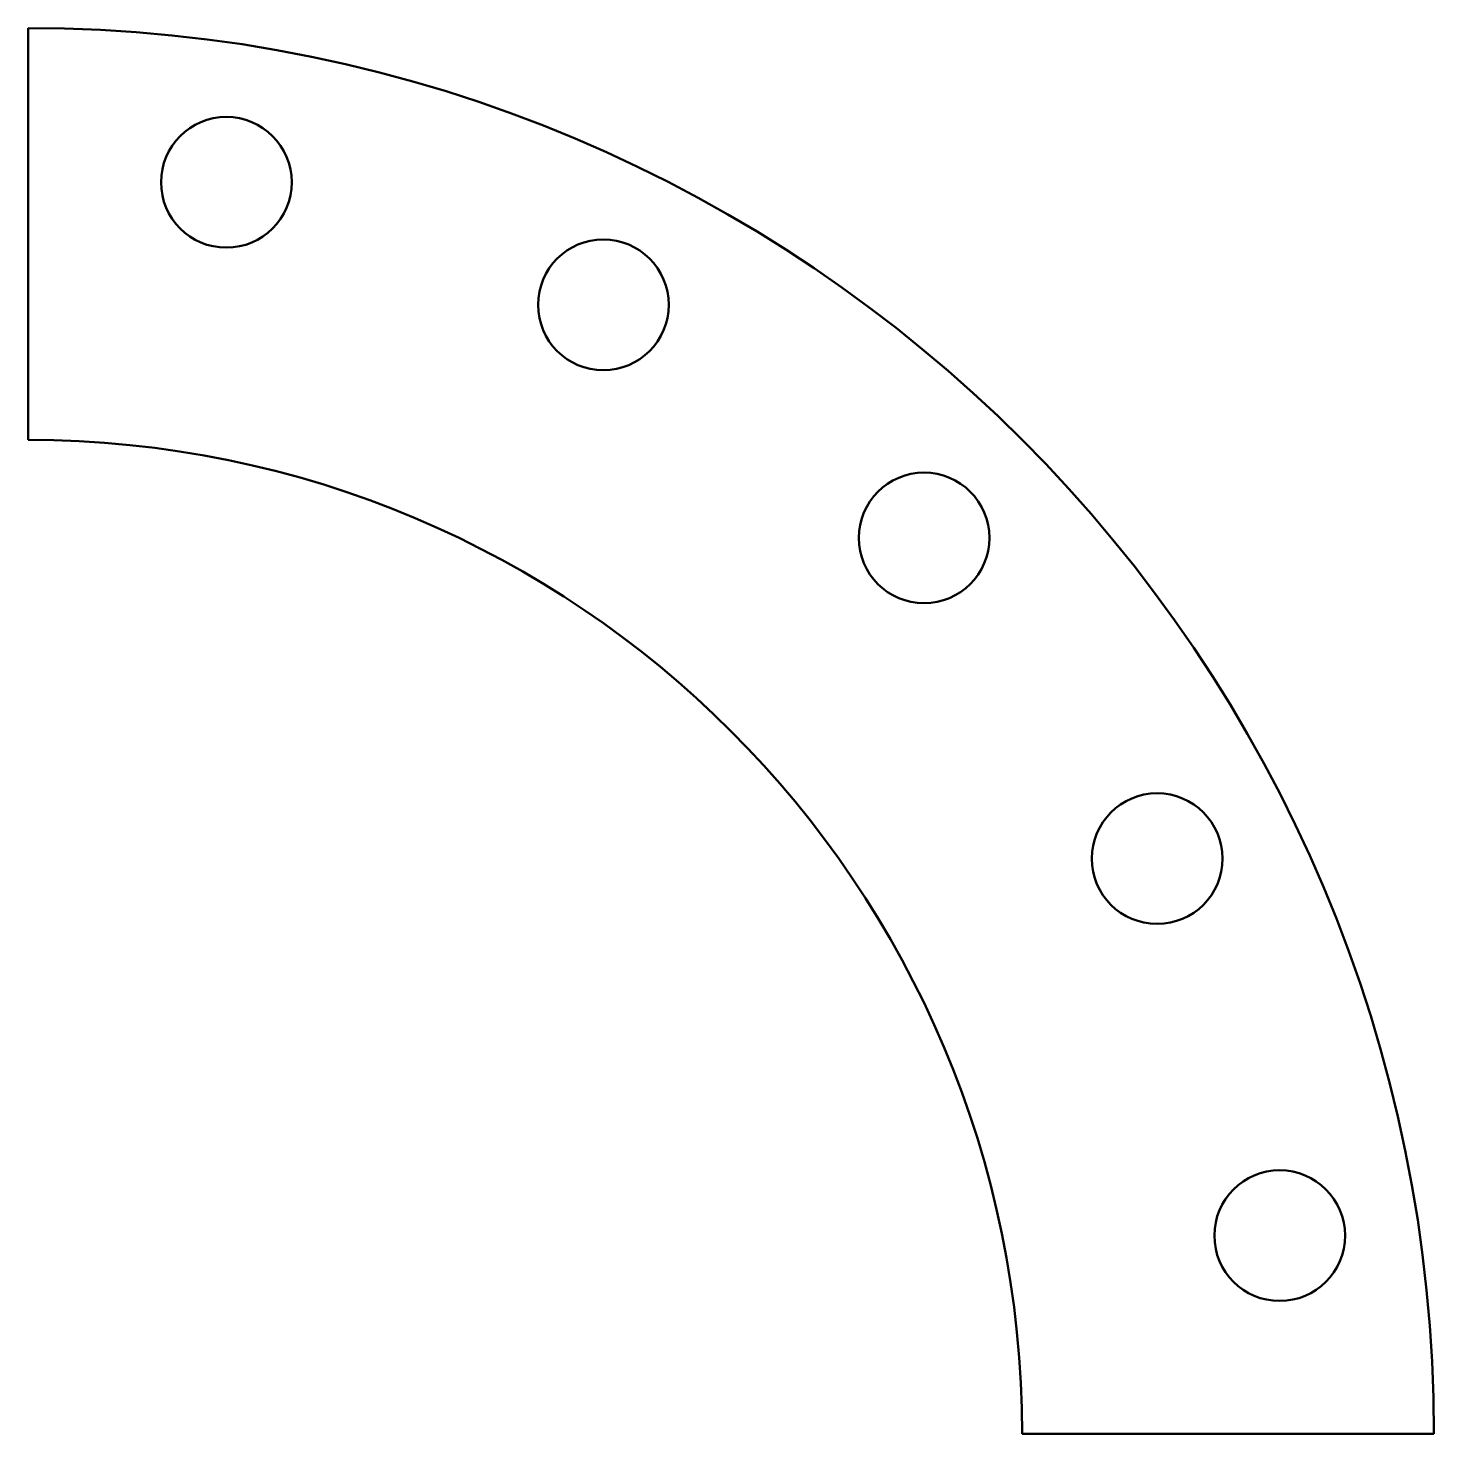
# Model space of a CAD drawing. Header units: millimetres. Extents: x -251 to 104, y 0 to 355.
import ezdxf

# ---------------------------------------------------------------- set-up
doc = ezdxf.new("R2010")
doc.units = ezdxf.units.MM
doc.layers.add('IV_INTERIOR_PROFILES', color=7, linetype='Continuous', lineweight=50)
doc.layers.add('IV_OUTER_PROFILE', color=7, linetype='Continuous', lineweight=50)

msp = doc.modelspace()

# ---------------------------------------------------------------- linework, layer by layer
at = {"layer": 'IV_INTERIOR_PROFILES'}
for centre in [(-200.94, 316.06), (-105.72, 285.12), (-24.73, 226.27), (34.12, 145.28), (65.06, 50.06)]:
    msp.add_circle(centre, 16.5, dxfattribs=at)
at = {"layer": 'IV_OUTER_PROFILE'}
for p, q in [((-251, 355), (-251, 251)), ((0, 0), (104, 0))]:
    msp.add_line(p, q, dxfattribs=at)
for radius in [355, 251]:
    msp.add_arc((-251, 0), radius, 0, 90, dxfattribs=at)

doc.saveas('drawing.dxf')
